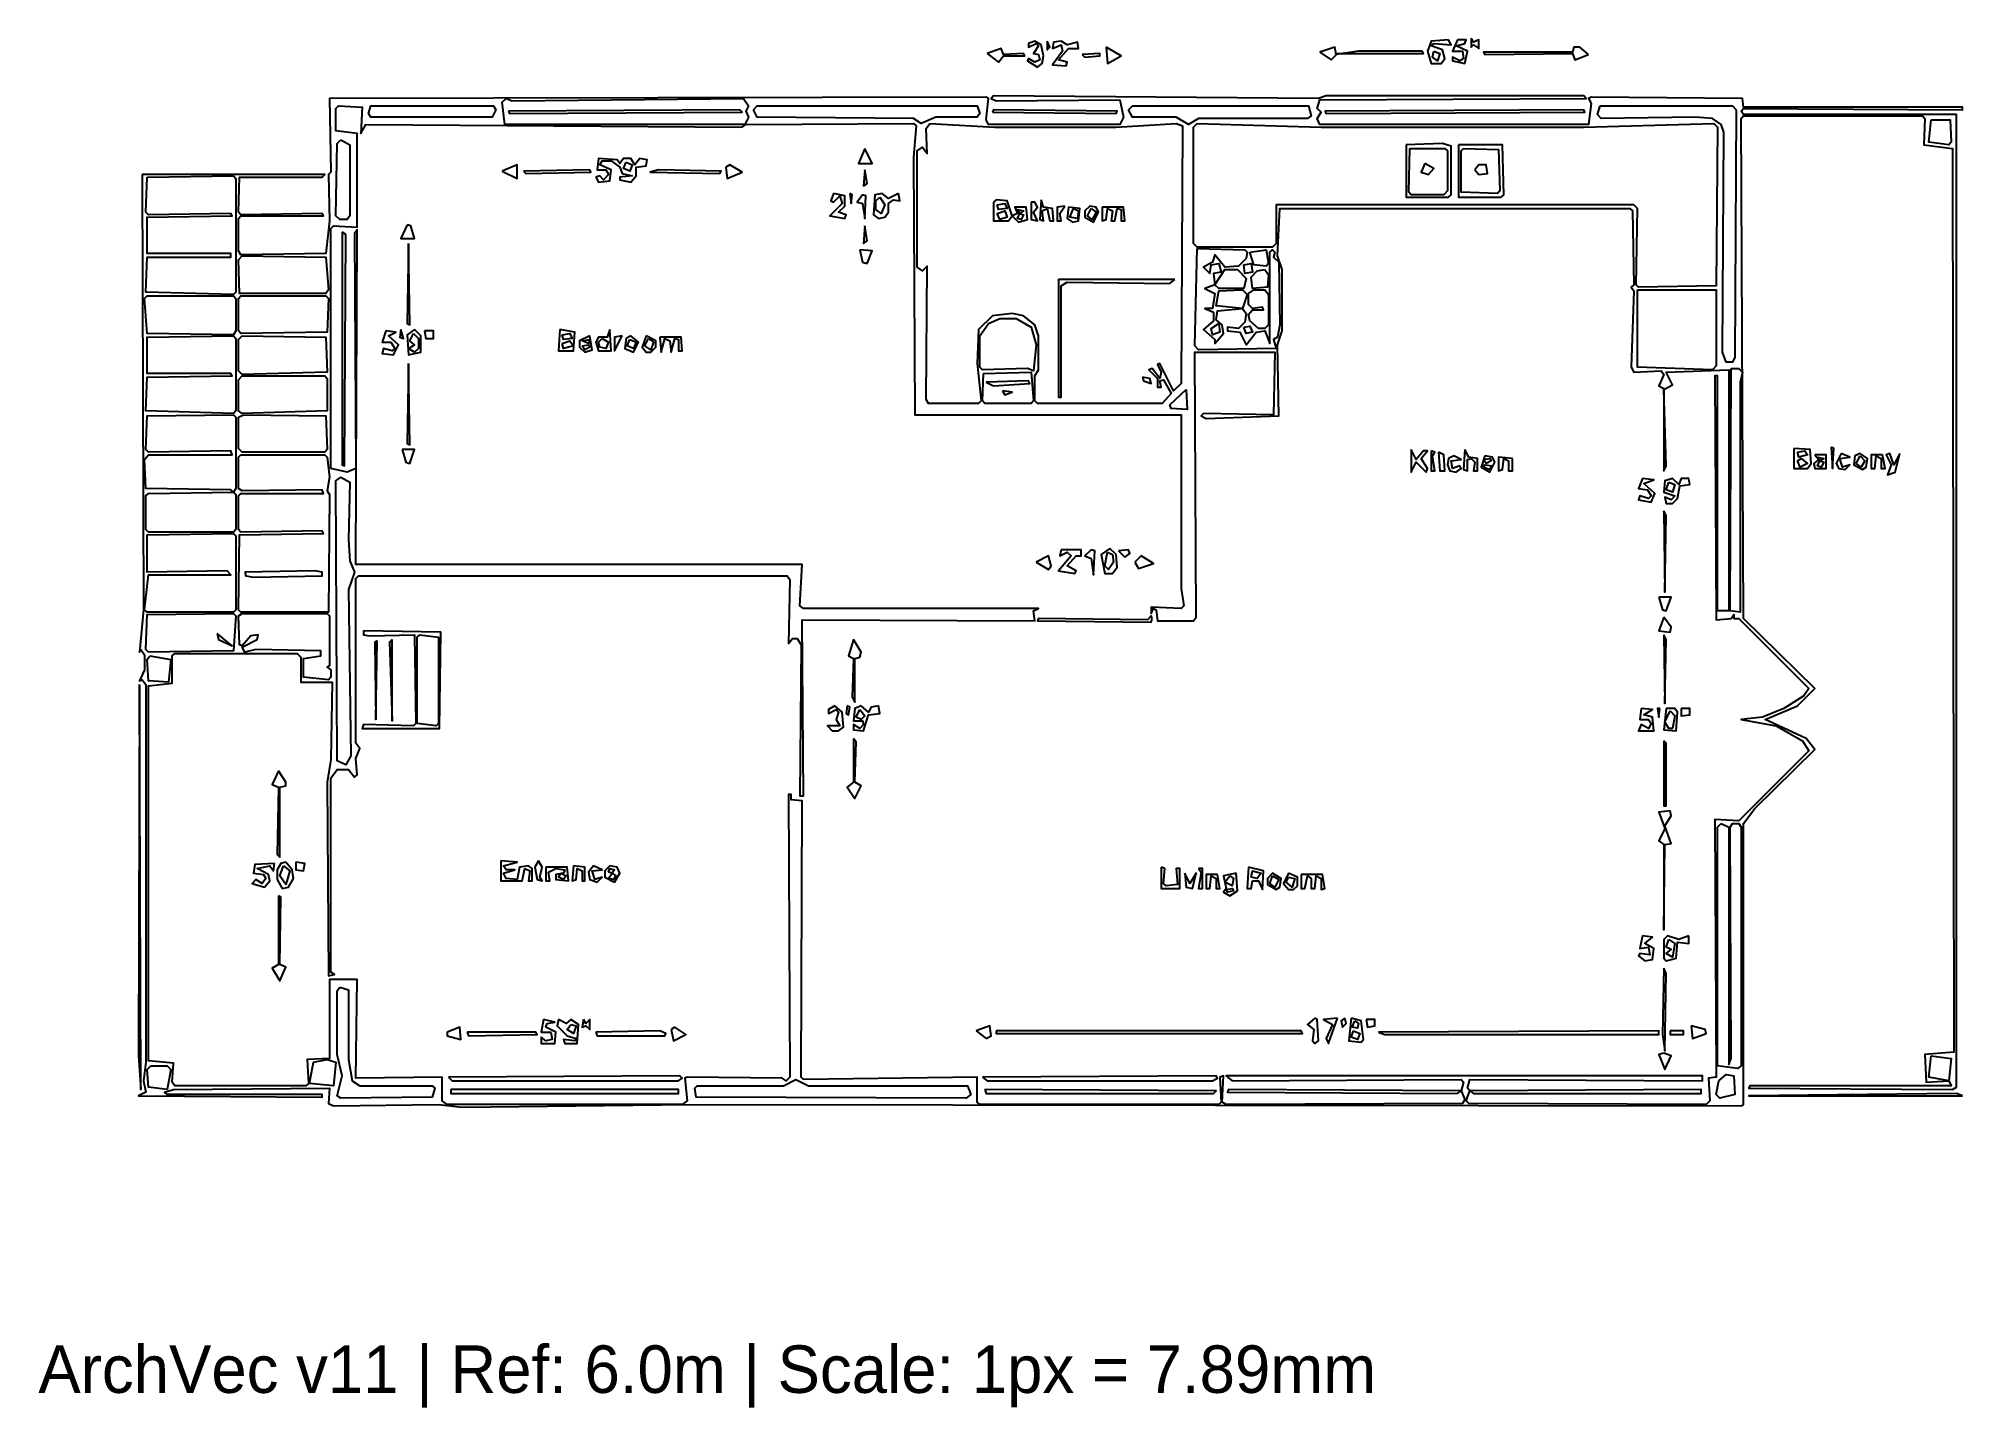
# Model space of a CAD drawing. Header units: metres. Extents: x 0 to 12.2, y -1.1 to 7.6.
import ezdxf

# ---------------------------------------------------------------- set-up
doc = ezdxf.new("R2010")
doc.units = ezdxf.units.M
doc.layers.add('A-ANNO', color=6, linetype='Continuous')
doc.layers.add('A-WALL', color=7, linetype='Continuous')

msp = doc.modelspace()

# ---------------------------------------------------------------- linework, layer by layer
at = {"layer": 'A-WALL'}
for points in [[(6.292, 7.539), (6.253, 7.524), (6.253, 7.5), (6.3, 7.524), (6.316, 7.508), (6.284, 7.461), (6.316, 7.453), (6.324, 7.421), (6.292, 7.405), (6.253, 7.429), (6.245, 7.413), (6.308, 7.374), (6.339, 7.397), (6.347, 7.445), (6.332, 7.516)], [(6.371, 7.539), (6.371, 7.484), (6.387, 7.5)], [(6.411, 7.532), (6.403, 7.492), (6.458, 7.516), (6.466, 7.476), (6.403, 7.389), (6.489, 7.382), (6.497, 7.405), (6.442, 7.421), (6.505, 7.492), (6.568, 7.492), (6.561, 7.532), (6.497, 7.516), (6.458, 7.539)], [(8.905, 7.547), (8.795, 7.539), (8.771, 7.476), (8.795, 7.397), (8.858, 7.397), (8.882, 7.429), (8.866, 7.484), (8.795, 7.508), (8.811, 7.524), (8.921, 7.516)], [(8.961, 7.547), (8.929, 7.476), (8.992, 7.476), (9, 7.429), (8.976, 7.413), (8.929, 7.437), (8.929, 7.413), (9.008, 7.397), (9.024, 7.476), (8.953, 7.508), (9.008, 7.524), (9.016, 7.547)], [(9.047, 7.555), (9.047, 7.5), (9.063, 7.516), (9.095, 7.492), (9.095, 7.547), (9.063, 7.532)], [(5.992, 7.461), (6.063, 7.405), (6.095, 7.445), (6.229, 7.445), (6.221, 7.461), (6.095, 7.453), (6.079, 7.492)], [(6.592, 7.453), (6.608, 7.437), (6.703, 7.445), (6.703, 7.461)], [(6.742, 7.5), (6.75, 7.397), (6.837, 7.445)], [(8.092, 7.468), (8.163, 7.421), (8.203, 7.461), (8.747, 7.461), (8.739, 7.476), (8.337, 7.476), (8.195, 7.453), (8.187, 7.5)], [(8.811, 7.476), (8.85, 7.461), (8.834, 7.413), (8.803, 7.437)], [(9.789, 7.453), (9.734, 7.5), (9.695, 7.5), (9.687, 7.468), (9.126, 7.468), (9.134, 7.453), (9.687, 7.461), (9.703, 7.421)], [(0.655, 6.695), (0.663, 3.947), (0.639, 3.679), (0.647, 3.695), (0.671, 3.663), (0.671, 3.568), (0.639, 3.497), (0.655, 3.505), (0.679, 3.474), (0.679, 1.089), (0.663, 0.971), (0.679, 0.9), (0.632, 0.876), (1.792, 0.868), (1.792, 0.884), (0.813, 0.884), (0.797, 0.9), (0.853, 0.916), (1.839, 0.924), (1.832, 0.829), (1.863, 0.813), (2.526, 0.821), (2.676, 0.805), (4.113, 0.821), (10.753, 0.813), (10.768, 0.821), (10.768, 2.597), (10.839, 2.692), (11.218, 3.063), (11.163, 3.134), (10.903, 3.253), (11.108, 3.339), (11.218, 3.45), (10.768, 3.892), (10.753, 7.05), (10.768, 7.066), (11.897, 7.066), (11.913, 7.05), (11.905, 6.884), (12.087, 6.861), (12.095, 1.153), (11.913, 1.137), (11.921, 0.963), (12.063, 0.971), (12.079, 0.939), (10.808, 0.939), (10.8, 0.924), (12.087, 0.916), (12.111, 0.932), (12.111, 7.074), (10.768, 7.074), (10.753, 7.097), (10.768, 7.113), (12.15, 7.105), (12.15, 7.121), (10.768, 7.121), (10.761, 7.176), (9.805, 7.184), (9.789, 7.176), (9.805, 7.145), (9.789, 7.011), (8.092, 7.011), (8.076, 7.05), (8.1, 7.089), (8.076, 7.113), (8.092, 7.168), (9.774, 7.176), (9.758, 7.192), (8.132, 7.192), (8.084, 7.176), (6.032, 7.192), (6.016, 7.176), (6.047, 7.161), (6.829, 7.168), (6.853, 7.058), (6.829, 7.011), (6, 7.011), (5.984, 7.042), (6, 7.176), (5.984, 7.184), (1.839, 7.176), (1.847, 6.711), (1.832, 6.695), (1.839, 6.403), (1.816, 6.197), (1.279, 6.189), (1.263, 6.213), (1.263, 6.418), (1.279, 6.434), (1.8, 6.434), (1.792, 6.45), (1.279, 6.442), (1.263, 6.458), (1.271, 6.679), (1.792, 6.679), (1.808, 6.695)], [(2.929, 7.153), (2.953, 7.176), (2.992, 7.161), (4.453, 7.176), (4.484, 7.129), (4.468, 7.097), (4.484, 7.058), (4.461, 7.011), (2.945, 7.011)], [(1.879, 7.113), (1.895, 7.129), (2.045, 7.121), (2.037, 6.955), (2.068, 7.011), (4.445, 6.995), (4.468, 7.011), (5.526, 7.018), (5.542, 7.003), (5.526, 6.805), (5.534, 5.179), (7.216, 5.179), (7.216, 4.082), (7.232, 3.971), (7.216, 3.955), (7.026, 3.963), (7.026, 3.924), (7.042, 3.955), (7.058, 3.947), (7.066, 3.876), (7.295, 3.876), (7.311, 3.9), (7.303, 5.574), (7.808, 5.574), (7.8, 5.179), (7.358, 5.187), (7.342, 5.171), (7.374, 5.155), (7.832, 5.171), (7.824, 5.621), (7.855, 5.708), (7.855, 6.095), (7.824, 6.182), (7.839, 6.482), (10.05, 6.482), (10.066, 6.466), (10.074, 6), (10.058, 5.984), (10.074, 5.961), (10.058, 5.479), (10.074, 5.447), (10.247, 5.455), (10.263, 5.432), (10.232, 5.361), (10.263, 5.345), (10.263, 4.824), (10.279, 4.855), (10.263, 5.337), (10.318, 5.368), (10.279, 5.447), (10.674, 5.463), (10.674, 3.939), (10.603, 3.939), (10.603, 5.424), (10.587, 5.424), (10.595, 3.884), (10.689, 3.892), (10.705, 3.916), (10.705, 3.892), (10.737, 3.892), (11.179, 3.45), (11.147, 3.403), (11.021, 3.324), (10.887, 3.268), (10.753, 3.253), (10.974, 3.213), (11.139, 3.118), (11.179, 3.055), (10.737, 2.613), (10.587, 2.621), (10.595, 0.995), (10.547, 0.987), (10.555, 0.845), (10.532, 0.821), (9.032, 0.829), (9.016, 0.845), (9.039, 0.908), (9.063, 0.892), (10.5, 0.892), (10.5, 0.916), (9.039, 0.908), (9.024, 0.924), (9.039, 0.979), (10.508, 0.971), (10.508, 1.003), (7.5, 1.003), (7.539, 0.971), (8.984, 0.979), (9, 0.963), (8.984, 0.908), (7.516, 0.916), (7.508, 0.9), (8.961, 0.892), (8.984, 0.908), (9.008, 0.853), (8.992, 0.829), (7.5, 0.821), (7.476, 0.837), (7.484, 1.003), (7.461, 0.995), (7.468, 0.837), (7.453, 0.821), (5.945, 0.821), (5.929, 0.837), (5.929, 0.995), (4.832, 0.979), (4.816, 0.995), (4.824, 2.739), (4.753, 2.747), (4.753, 2.779), (4.737, 2.779), (4.745, 0.995), (4.721, 0.971), (4.697, 0.987), (4.097, 0.995), (4.082, 0.987), (4.097, 0.845), (4.066, 0.821), (2.582, 0.821), (2.55, 0.845), (2.55, 0.995), (2.005, 0.987), (2.013, 1.611), (1.839, 1.611), (1.839, 1.113), (1.697, 1.105), (1.705, 0.955), (1.689, 0.939), (0.861, 0.939), (0.845, 0.963), (0.853, 1.082), (0.695, 1.097), (0.695, 3.466), (0.845, 3.482), (0.845, 3.655), (0.861, 3.671), (1.634, 3.671), (1.658, 3.647), (1.658, 3.489), (1.855, 3.489), (1.847, 3), (1.824, 2.858), (1.832, 1.634), (1.871, 1.642), (1.847, 1.658), (1.847, 2.882), (1.887, 2.937), (1.958, 2.937), (1.997, 2.889), (2.013, 2.905), (2.005, 3.008), (2.029, 3.071), (2.005, 3.103), (2.005, 4.145), (2.021, 4.161), (4.729, 4.161), (4.745, 4.137), (4.737, 3.734), (4.761, 3.766), (4.792, 3.766), (4.816, 3.726), (4.808, 2.771), (4.832, 2.771), (4.824, 3.884), (6.292, 3.876), (6.284, 3.939), (6.316, 3.955), (4.832, 3.955), (4.808, 3.971), (4.824, 4.232), (2.005, 4.232), (2.013, 6.347), (1.997, 6.324), (2.005, 4.839), (1.95, 4.816), (1.847, 4.839), (1.847, 6.355), (1.863, 6.371), (2.013, 6.363), (2.013, 6.955), (1.879, 6.971)], [(2.084, 7.082), (2.1, 7.129), (2.874, 7.129), (2.889, 7.105), (2.866, 7.058), (2.1, 7.058)], [(2.968, 7.097), (2.976, 7.082), (4.445, 7.089), (4.429, 7.105)], [(4.516, 7.105), (4.539, 7.129), (5.929, 7.129), (5.945, 7.082), (5.929, 7.058), (5.668, 7.058), (5.574, 7.018), (5.526, 7.05), (4.539, 7.058)], [(6.024, 7.089), (6.805, 7.082), (6.813, 7.097), (6.032, 7.105)], [(6.884, 7.105), (6.908, 7.129), (8.021, 7.129), (8.037, 7.066), (8.013, 7.05), (7.326, 7.05), (7.263, 7.011), (7.184, 7.058), (6.908, 7.058)], [(8.124, 7.097), (8.132, 7.082), (9.766, 7.089), (9.758, 7.105)], [(9.861, 7.129), (10.697, 7.129), (10.721, 7.105), (10.713, 5.542), (10.697, 5.511), (10.658, 5.511), (10.634, 5.574), (10.642, 6.963), (10.626, 7.011), (10.571, 7.05), (10.461, 7.058), (9.868, 7.05), (9.845, 7.074)], [(5.629, 7.018), (6.039, 6.995), (6.805, 6.995), (7.184, 7.018), (7.224, 7.003), (7.216, 5.376), (7.168, 5.329), (7.082, 5.503), (7.066, 5.495), (7.089, 5.447), (7.082, 5.408), (7.034, 5.471), (7.011, 5.463), (7.066, 5.408), (7.066, 5.353), (7.089, 5.353), (7.082, 5.392), (7.105, 5.4), (7.153, 5.313), (7.097, 5.25), (6.308, 5.25), (6.292, 5.266), (6.292, 5.424), (6.316, 5.463), (6.316, 5.676), (6.292, 5.747), (6.221, 5.803), (6.15, 5.818), (6.024, 5.803), (5.937, 5.716), (5.929, 5.503), (5.953, 5.266), (5.937, 5.25), (5.621, 5.25), (5.605, 5.274), (5.613, 6.118), (5.582, 6.087), (5.55, 6.111), (5.55, 6.845), (5.582, 6.868), (5.613, 6.829), (5.605, 6.987)], [(7.295, 6.995), (7.318, 7.018), (8.1, 6.995), (9.758, 6.995), (10.579, 7.018), (10.603, 6.995), (10.595, 5.992), (10.105, 5.984), (10.089, 6), (10.097, 6.482), (10.074, 6.505), (7.816, 6.505), (7.816, 6.261), (7.792, 6.237), (7.318, 6.237), (7.295, 6.261)], [(11.953, 7.042), (12.071, 7.042), (12.079, 6.9), (12.063, 6.884), (11.937, 6.9)], [(1.911, 6.916), (1.966, 6.884), (1.966, 6.434), (1.95, 6.411), (1.903, 6.411), (1.879, 6.434), (1.887, 6.892)], [(5.218, 6.861), (5.179, 6.766), (5.266, 6.766)], [(8.637, 6.884), (8.637, 6.553), (8.905, 6.553), (8.921, 6.568), (8.921, 6.876), (8.866, 6.892)], [(8.661, 6.861), (8.882, 6.861), (8.897, 6.845), (8.897, 6.592), (8.874, 6.568), (8.668, 6.568), (8.653, 6.584)], [(8.968, 6.884), (8.968, 6.553), (9.237, 6.553), (9.253, 6.568), (9.245, 6.884)], [(9, 6.861), (9.221, 6.853), (9.229, 6.592), (9.213, 6.576), (8.984, 6.584), (8.984, 6.845)], [(0.687, 6.679), (1.232, 6.687), (1.247, 6.671), (1.247, 5.953), (1.232, 5.937), (0.679, 5.953), (0.687, 6.174), (1.216, 6.174), (1.216, 6.197), (0.687, 6.197), (0.687, 6.426), (1.224, 6.434), (1.216, 6.45), (0.695, 6.442), (0.679, 6.458)], [(2.929, 6.718), (3.024, 6.671), (3.024, 6.758)], [(3.063, 6.718), (3.079, 6.703), (3.489, 6.711), (3.482, 6.726)], [(3.521, 6.679), (3.537, 6.647), (3.608, 6.655), (3.616, 6.726), (3.545, 6.758), (3.561, 6.782), (3.616, 6.782), (3.671, 6.742), (3.687, 6.703), (3.75, 6.687), (3.671, 6.679), (3.671, 6.663), (3.742, 6.647), (3.774, 6.687), (3.774, 6.742), (3.837, 6.75), (3.845, 6.789), (3.797, 6.797), (3.766, 6.758), (3.742, 6.797), (3.695, 6.797), (3.671, 6.766), (3.655, 6.789), (3.537, 6.797), (3.529, 6.726), (3.584, 6.726), (3.6, 6.695), (3.568, 6.663), (3.545, 6.687)], [(3.711, 6.774), (3.75, 6.758), (3.734, 6.718), (3.695, 6.734)], [(3.861, 6.711), (4.303, 6.703), (4.311, 6.718), (3.916, 6.726)], [(4.342, 6.742), (4.35, 6.671), (4.445, 6.711), (4.366, 6.758)], [(5.218, 6.726), (5.211, 6.624), (5.234, 6.639)], [(8.755, 6.766), (8.732, 6.711), (8.779, 6.695), (8.811, 6.734)], [(9.071, 6.726), (9.095, 6.695), (9.15, 6.703), (9.142, 6.758), (9.095, 6.758)], [(5.021, 6.576), (5.005, 6.529), (5.021, 6.521), (5.061, 6.561), (5.076, 6.513), (4.997, 6.434), (5.092, 6.418), (5.1, 6.442), (5.053, 6.458), (5.092, 6.497), (5.092, 6.561)], [(5.124, 6.576), (5.132, 6.513), (5.139, 6.568)], [(5.203, 6.568), (5.171, 6.521), (5.203, 6.513), (5.218, 6.418), (5.226, 6.561)], [(5.432, 6.576), (5.368, 6.545), (5.329, 6.576), (5.282, 6.568), (5.274, 6.442), (5.305, 6.418), (5.345, 6.426), (5.368, 6.458), (5.368, 6.513), (5.4, 6.537), (5.439, 6.529)], [(5.313, 6.553), (5.345, 6.505), (5.321, 6.45), (5.289, 6.474), (5.289, 6.529)], [(6.032, 6.521), (6.032, 6.403), (6.126, 6.403), (6.15, 6.434), (6.189, 6.395), (6.245, 6.411), (6.237, 6.489), (6.166, 6.489), (6.182, 6.45), (6.15, 6.434), (6.118, 6.529), (6.047, 6.537)], [(6.055, 6.505), (6.103, 6.513), (6.118, 6.482), (6.063, 6.474)], [(6.055, 6.45), (6.103, 6.466), (6.118, 6.426), (6.071, 6.411)], [(6.182, 6.474), (6.221, 6.466), (6.197, 6.45)], [(6.197, 6.45), (6.221, 6.442), (6.205, 6.411), (6.182, 6.418)], [(6.268, 6.521), (6.268, 6.411), (6.308, 6.403), (6.284, 6.458), (6.308, 6.489), (6.292, 6.521)], [(6.332, 6.537), (6.324, 6.411), (6.347, 6.403), (6.339, 6.466), (6.371, 6.482), (6.387, 6.403), (6.411, 6.403), (6.403, 6.482), (6.347, 6.489)], [(6.482, 6.497), (6.434, 6.489), (6.434, 6.403), (6.458, 6.403), (6.45, 6.45)], [(6.505, 6.489), (6.497, 6.418), (6.529, 6.395), (6.568, 6.403), (6.576, 6.482)], [(6.537, 6.482), (6.568, 6.466), (6.561, 6.418), (6.513, 6.426)], [(6.639, 6.497), (6.608, 6.466), (6.608, 6.426), (6.663, 6.395), (6.695, 6.458), (6.679, 6.489)], [(6.647, 6.482), (6.679, 6.458), (6.655, 6.411), (6.624, 6.434)], [(6.718, 6.489), (6.718, 6.403), (6.742, 6.411), (6.75, 6.482), (6.782, 6.466), (6.774, 6.403), (6.797, 6.403), (6.813, 6.482), (6.837, 6.474), (6.837, 6.403), (6.861, 6.403), (6.853, 6.489)], [(1.918, 6.332), (1.918, 4.863), (1.934, 4.855), (1.942, 6.316)], [(2.329, 6.379), (2.289, 6.292), (2.376, 6.292), (2.353, 6.371)], [(5.218, 6.371), (5.211, 6.261), (5.234, 6.276)], [(2.337, 6.261), (2.329, 5.755), (2.345, 5.747)], [(5.187, 6.221), (5.203, 6.142), (5.234, 6.134), (5.266, 6.213)], [(7.318, 6.229), (7.618, 6.221), (7.634, 6.205), (7.626, 6.166), (7.579, 6.118), (7.492, 6.111), (7.429, 6.189), (7.413, 6.142), (7.358, 6.111), (7.397, 6.071), (7.405, 6.126), (7.453, 6.134), (7.468, 6.079), (7.421, 6.071), (7.429, 6), (7.366, 5.976), (7.429, 5.945), (7.413, 5.85), (7.366, 5.85), (7.421, 5.826), (7.421, 5.771), (7.358, 5.716), (7.429, 5.653), (7.429, 5.629), (7.484, 5.692), (7.476, 5.747), (7.437, 5.779), (7.445, 5.834), (7.603, 5.85), (7.626, 5.818), (7.618, 5.763), (7.579, 5.724), (7.508, 5.732), (7.508, 5.708), (7.587, 5.7), (7.626, 5.621), (7.689, 5.7), (7.745, 5.708), (7.776, 5.629), (7.776, 6.205), (7.792, 6.221), (7.808, 6.205), (7.8, 6.174), (7.832, 6.142), (7.839, 5.747), (7.824, 5.668), (7.8, 5.653), (7.816, 5.597), (7.326, 5.589), (7.303, 5.613)], [(7.65, 6.205), (7.753, 6.221), (7.768, 6.134), (7.753, 6.118), (7.674, 6.126)], [(1.263, 6.158), (1.287, 6.182), (1.816, 6.174), (1.832, 5.968), (1.816, 5.945), (1.271, 5.945)], [(7.429, 6), (7.492, 6.095), (7.571, 6.095), (7.626, 6.039), (7.611, 5.976), (7.453, 5.976)], [(7.611, 6.126), (7.658, 6.134), (7.666, 6.079), (7.618, 6.071)], [(7.745, 6.095), (7.768, 6.063), (7.761, 5.984), (7.666, 5.976), (7.658, 6.047), (7.697, 6.087)], [(7.176, 6.032), (6.442, 6.032), (6.442, 5.289), (6.458, 5.289), (6.458, 5.992), (6.497, 6.016), (7.145, 6.008)], [(7.634, 5.937), (7.603, 5.85), (7.437, 5.866), (7.453, 5.961), (7.603, 5.968)], [(7.674, 5.968), (7.745, 5.968), (7.768, 5.937), (7.768, 5.747), (7.745, 5.724), (7.705, 5.724), (7.65, 5.771), (7.642, 5.811), (7.666, 5.842), (7.737, 5.842), (7.729, 5.858), (7.666, 5.85), (7.642, 5.874), (7.642, 5.945)], [(10.097, 5.968), (10.595, 5.968), (10.595, 5.487), (10.571, 5.463), (10.097, 5.479)], [(0.671, 5.913), (0.687, 5.929), (1.232, 5.929), (1.247, 5.913), (1.247, 5.708), (1.232, 5.684), (0.687, 5.692)], [(1.263, 5.913), (1.279, 5.929), (1.816, 5.929), (1.832, 5.913), (1.824, 5.7), (1.279, 5.692), (1.263, 5.708)], [(2.289, 5.716), (2.282, 5.668), (2.305, 5.661)], [(2.376, 5.716), (2.329, 5.684), (2.337, 5.558), (2.416, 5.574), (2.416, 5.676)], [(3.292, 5.716), (3.284, 5.582), (3.379, 5.582), (3.387, 5.7)], [(3.608, 5.716), (3.592, 5.668), (3.537, 5.668), (3.521, 5.637), (3.537, 5.582), (3.616, 5.582)], [(6, 5.755), (6.071, 5.787), (6.174, 5.787), (6.268, 5.732), (6.3, 5.621), (6.284, 5.455), (6.245, 5.471), (5.961, 5.463), (5.945, 5.479), (5.945, 5.676)], [(7.453, 5.755), (7.461, 5.7), (7.413, 5.684), (7.405, 5.724)], [(7.611, 5.732), (7.65, 5.739), (7.666, 5.7), (7.626, 5.692)], [(1.247, 5.661), (1.247, 5.203), (1.232, 5.187), (0.679, 5.203), (0.687, 5.416), (1.224, 5.424), (1.216, 5.439), (0.687, 5.439), (0.687, 5.668), (1.232, 5.676)], [(1.263, 5.653), (1.287, 5.676), (1.816, 5.668), (1.824, 5.447), (1.287, 5.432), (1.263, 5.455)], [(2.195, 5.708), (2.171, 5.637), (2.226, 5.637), (2.25, 5.597), (2.234, 5.582), (2.179, 5.597), (2.171, 5.566), (2.242, 5.558), (2.274, 5.621), (2.211, 5.676), (2.258, 5.7)], [(2.368, 5.692), (2.4, 5.661), (2.4, 5.597), (2.376, 5.574), (2.337, 5.597), (2.376, 5.621), (2.345, 5.645)], [(2.439, 5.708), (2.447, 5.661), (2.495, 5.661), (2.495, 5.708)], [(3.308, 5.684), (3.355, 5.692), (3.371, 5.661), (3.316, 5.653)], [(3.308, 5.629), (3.355, 5.645), (3.379, 5.613), (3.316, 5.597)], [(3.482, 5.676), (3.418, 5.645), (3.418, 5.605), (3.45, 5.574), (3.497, 5.589)], [(3.434, 5.645), (3.482, 5.653), (3.474, 5.629)], [(3.434, 5.613), (3.474, 5.621), (3.482, 5.605), (3.45, 5.589)], [(3.561, 5.661), (3.6, 5.637), (3.584, 5.597), (3.545, 5.605), (3.537, 5.637)], [(3.687, 5.676), (3.639, 5.668), (3.639, 5.582)], [(3.742, 5.676), (3.711, 5.661), (3.703, 5.597), (3.758, 5.574), (3.789, 5.637)], [(3.734, 5.653), (3.774, 5.637), (3.758, 5.597), (3.718, 5.613)], [(3.837, 5.676), (3.813, 5.605), (3.837, 5.574), (3.868, 5.574), (3.9, 5.605), (3.9, 5.645)], [(3.853, 5.661), (3.884, 5.637), (3.868, 5.589), (3.829, 5.613)], [(3.924, 5.668), (3.932, 5.574), (3.955, 5.661), (3.987, 5.645), (3.995, 5.574), (4.018, 5.661), (4.042, 5.653), (4.042, 5.582), (4.066, 5.582), (4.058, 5.668)], [(2.337, 5.503), (2.329, 4.997), (2.345, 4.989)], [(10.689, 5.471), (10.737, 5.471), (10.761, 5.447), (10.745, 5.384), (10.745, 3.932), (10.682, 3.939)], [(1.263, 5.4), (1.287, 5.424), (1.808, 5.424), (1.824, 5.408), (1.824, 5.203), (1.287, 5.187), (1.263, 5.203)], [(5.968, 5.439), (6.268, 5.447), (6.284, 5.266), (6.268, 5.25), (5.976, 5.25), (5.961, 5.266)], [(5.984, 5.384), (6.032, 5.361), (6.261, 5.376), (6.253, 5.392)], [(6.971, 5.416), (6.979, 5.392), (7.026, 5.376), (7.018, 5.408)], [(6.087, 5.329), (6.103, 5.305), (6.15, 5.321)], [(7.247, 5.337), (7.255, 5.211), (7.153, 5.218), (7.145, 5.242)], [(1.247, 5.163), (1.247, 4.713), (1.232, 4.689), (1.216, 4.705), (0.679, 4.713), (0.671, 4.895), (0.695, 4.926), (1.224, 4.926), (1.216, 4.95), (0.695, 4.942), (0.679, 4.958), (0.687, 5.171), (1.232, 5.179)], [(1.263, 5.163), (1.295, 5.179), (1.816, 5.171), (1.824, 4.958), (1.808, 4.942), (1.287, 4.942), (1.263, 4.966)], [(1.279, 4.926), (1.808, 4.926), (1.824, 4.911), (1.839, 4.784), (1.824, 4.697), (1.839, 4.674), (1.832, 3.932), (1.279, 3.932), (1.263, 3.947), (1.271, 4.421), (1.8, 4.429), (1.792, 4.445), (1.279, 4.437), (1.263, 4.453), (1.263, 4.666), (1.279, 4.682), (1.8, 4.682), (1.792, 4.705), (1.287, 4.697), (1.263, 4.713), (1.263, 4.911)], [(2.297, 4.958), (2.321, 4.879), (2.345, 4.871), (2.376, 4.958)], [(8.668, 4.958), (8.668, 4.816), (8.7, 4.879), (8.763, 4.816), (8.771, 4.839), (8.732, 4.903), (8.771, 4.95), (8.747, 4.95), (8.7, 4.895)], [(8.795, 4.95), (8.795, 4.824), (8.818, 4.824), (8.803, 4.918), (8.818, 4.942)], [(8.842, 4.942), (8.85, 4.824), (8.882, 4.824), (8.874, 4.926)], [(8.937, 4.918), (8.905, 4.903), (8.897, 4.863), (8.913, 4.824), (8.953, 4.816), (8.984, 4.839), (8.976, 4.855), (8.929, 4.839), (8.921, 4.887), (8.984, 4.895)], [(9.008, 4.958), (9, 4.832), (9.024, 4.824), (9.024, 4.895), (9.047, 4.903), (9.071, 4.879), (9.063, 4.824), (9.087, 4.824), (9.087, 4.903), (9.032, 4.911)], [(9.134, 4.918), (9.111, 4.847), (9.166, 4.816), (9.197, 4.879), (9.182, 4.911)], [(9.126, 4.895), (9.166, 4.903), (9.174, 4.887), (9.142, 4.871)], [(9.126, 4.847), (9.134, 4.863), (9.182, 4.855), (9.158, 4.832)], [(9.308, 4.903), (9.221, 4.911), (9.221, 4.824), (9.245, 4.832), (9.253, 4.903), (9.284, 4.887), (9.284, 4.824), (9.308, 4.824)], [(11.084, 4.966), (11.084, 4.839), (11.171, 4.839), (11.195, 4.871), (11.187, 4.958)], [(11.108, 4.942), (11.155, 4.95), (11.171, 4.926), (11.116, 4.911)], [(11.108, 4.887), (11.132, 4.903), (11.171, 4.871), (11.124, 4.847)], [(11.218, 4.926), (11.242, 4.895), (11.211, 4.871), (11.218, 4.839), (11.289, 4.839), (11.289, 4.926)], [(11.234, 4.911), (11.274, 4.903), (11.25, 4.887)], [(11.25, 4.887), (11.274, 4.879), (11.258, 4.847), (11.234, 4.855)], [(11.321, 4.974), (11.329, 4.839), (11.337, 4.966)], [(11.384, 4.934), (11.353, 4.871), (11.368, 4.839), (11.408, 4.832), (11.439, 4.863), (11.392, 4.847), (11.376, 4.903), (11.439, 4.911)], [(11.503, 4.934), (11.471, 4.918), (11.463, 4.863), (11.518, 4.832), (11.542, 4.847), (11.55, 4.903)], [(11.503, 4.918), (11.534, 4.887), (11.511, 4.847), (11.479, 4.871)], [(11.645, 4.926), (11.574, 4.926), (11.574, 4.839), (11.597, 4.839), (11.605, 4.918), (11.637, 4.903), (11.637, 4.839), (11.661, 4.839)], [(11.755, 4.934), (11.716, 4.863), (11.692, 4.934), (11.668, 4.926), (11.7, 4.863), (11.676, 4.8), (11.724, 4.816)], [(1.911, 4.784), (1.966, 4.753), (1.958, 4.389), (1.966, 4.255), (1.997, 4.184), (1.958, 4.074), (1.974, 3.024), (1.942, 2.968), (1.887, 2.992), (1.879, 4.761)], [(10.129, 4.776), (10.105, 4.713), (10.161, 4.705), (10.184, 4.666), (10.168, 4.65), (10.113, 4.666), (10.105, 4.642), (10.184, 4.626), (10.208, 4.682), (10.137, 4.745), (10.2, 4.768)], [(10.421, 4.776), (10.374, 4.776), (10.358, 4.737), (10.318, 4.776), (10.271, 4.761), (10.263, 4.689), (10.334, 4.666), (10.311, 4.642), (10.271, 4.658), (10.279, 4.618), (10.318, 4.618), (10.35, 4.65), (10.366, 4.729), (10.429, 4.737)], [(10.295, 4.753), (10.334, 4.737), (10.318, 4.689), (10.279, 4.705)], [(1.247, 4.674), (1.247, 4.453), (1.232, 4.437), (0.695, 4.437), (0.679, 4.453), (0.679, 4.666), (0.695, 4.682), (1.232, 4.689)], [(10.263, 4.571), (10.271, 4.058), (10.279, 4.539)], [(1.247, 4.413), (1.247, 3.947), (1.232, 3.932), (0.687, 3.932), (0.671, 3.947), (0.695, 4.168), (1.216, 4.168), (1.192, 4.192), (0.687, 4.184), (0.687, 4.421), (1.232, 4.429)], [(6.3, 4.247), (6.379, 4.2), (6.395, 4.224), (6.379, 4.287)], [(6.458, 4.326), (6.45, 4.287), (6.497, 4.311), (6.521, 4.287), (6.442, 4.192), (6.545, 4.176), (6.553, 4.192), (6.497, 4.224), (6.553, 4.287), (6.584, 4.287), (6.584, 4.326)], [(6.647, 4.326), (6.608, 4.287), (6.647, 4.271), (6.663, 4.168), (6.671, 4.318)], [(6.766, 4.334), (6.711, 4.295), (6.734, 4.176), (6.782, 4.176), (6.813, 4.216), (6.805, 4.295)], [(6.75, 4.311), (6.782, 4.295), (6.789, 4.247), (6.758, 4.2), (6.734, 4.224)], [(6.821, 4.318), (6.861, 4.279), (6.892, 4.303), (6.884, 4.326)], [(6.924, 4.247), (6.947, 4.208), (7.042, 4.239), (6.963, 4.287)], [(1.303, 4.184), (1.311, 4.161), (1.358, 4.153), (1.792, 4.161), (1.792, 4.184), (1.745, 4.192)], [(10.232, 4.026), (10.255, 3.947), (10.279, 3.939), (10.311, 4.026)], [(1.247, 3.908), (1.232, 3.687), (0.695, 3.679), (0.679, 3.695), (0.687, 3.916), (1.232, 3.924)], [(1.263, 3.908), (1.287, 3.924), (1.824, 3.924), (1.839, 3.908), (1.839, 3.592), (1.824, 3.584), (1.847, 3.568), (1.847, 3.521), (1.832, 3.505), (1.674, 3.521), (1.674, 3.639), (1.784, 3.655), (1.784, 3.687), (1.374, 3.695), (1.303, 3.679), (1.287, 3.711), (1.382, 3.758), (1.389, 3.789), (1.342, 3.782), (1.287, 3.718), (1.271, 3.726)], [(7.034, 3.892), (7.026, 3.908), (7.003, 3.884), (6.316, 3.892), (6.308, 3.876), (7.026, 3.868)], [(10.263, 3.9), (10.232, 3.813), (10.303, 3.805), (10.311, 3.837)], [(1.129, 3.797), (1.137, 3.758), (1.224, 3.718)], [(2.053, 3.813), (2.053, 3.789), (2.092, 3.782), (2.376, 3.789), (2.384, 3.229), (2.368, 3.213), (2.053, 3.221), (2.045, 3.197), (2.534, 3.197), (2.542, 3.805)], [(2.408, 3.789), (2.526, 3.774), (2.526, 3.229), (2.511, 3.213), (2.392, 3.229), (2.392, 3.774)], [(10.263, 3.789), (10.271, 3.355), (10.279, 3.758)], [(0.703, 3.655), (0.837, 3.632), (0.821, 3.489), (0.695, 3.497), (0.687, 3.632)], [(2.139, 3.75), (2.124, 3.742), (2.132, 3.253)], [(2.234, 3.758), (2.218, 3.742), (2.234, 3.245)], [(5.147, 3.758), (5.116, 3.655), (5.147, 3.639), (5.139, 3.395), (5.155, 3.363), (5.155, 3.639), (5.187, 3.647), (5.195, 3.679)], [(0.639, 3.474), (0.632, 1.129), (0.647, 0.916)], [(5.029, 3.339), (4.989, 3.316), (4.989, 3.292), (5.037, 3.316), (5.053, 3.3), (5.037, 3.253), (5.061, 3.213), (4.982, 3.213), (5.013, 3.182), (5.053, 3.182), (5.084, 3.205), (5.076, 3.3)], [(5.108, 3.339), (5.1, 3.292), (5.116, 3.284), (5.124, 3.332)], [(5.305, 3.339), (5.258, 3.332), (5.242, 3.3), (5.195, 3.339), (5.155, 3.324), (5.147, 3.245), (5.203, 3.245), (5.211, 3.221), (5.187, 3.197), (5.147, 3.221), (5.147, 3.189), (5.211, 3.182), (5.242, 3.284), (5.313, 3.292)], [(5.187, 3.316), (5.218, 3.276), (5.195, 3.253), (5.163, 3.268)], [(10.121, 3.324), (10.113, 3.253), (10.168, 3.253), (10.184, 3.229), (10.168, 3.197), (10.121, 3.221), (10.105, 3.182), (10.2, 3.182), (10.192, 3.268), (10.137, 3.284), (10.192, 3.316)], [(10.239, 3.324), (10.224, 3.324), (10.232, 3.268)], [(10.279, 3.324), (10.263, 3.189), (10.342, 3.182), (10.35, 3.3), (10.334, 3.324)], [(10.303, 3.308), (10.334, 3.276), (10.318, 3.197), (10.295, 3.197), (10.271, 3.237)], [(10.374, 3.324), (10.374, 3.276), (10.429, 3.284), (10.429, 3.324)], [(5.147, 3.134), (5.147, 2.858), (5.108, 2.826), (5.155, 2.755), (5.195, 2.834), (5.155, 2.858), (5.163, 3.111)], [(10.263, 3.118), (10.263, 2.708), (10.279, 2.708), (10.279, 3.103)], [(1.516, 2.929), (1.476, 2.842), (1.516, 2.826), (1.508, 2.4), (1.524, 2.384), (1.524, 2.826), (1.563, 2.834), (1.563, 2.858)], [(10.303, 2.676), (10.232, 2.668), (10.271, 2.566), (10.232, 2.487), (10.263, 2.463), (10.263, 1.926), (10.271, 2.463), (10.311, 2.471), (10.271, 2.582), (10.311, 2.645)], [(10.626, 2.597), (10.674, 2.574), (10.674, 1.074), (10.689, 1.113), (10.682, 2.574), (10.697, 2.597), (10.737, 2.597), (10.753, 2.574), (10.753, 1.066), (10.729, 1.05), (10.603, 1.066), (10.603, 2.574)], [(1.492, 2.345), (1.366, 2.337), (1.358, 2.282), (1.421, 2.274), (1.437, 2.25), (1.413, 2.218), (1.374, 2.242), (1.35, 2.218), (1.429, 2.195), (1.461, 2.234), (1.453, 2.274), (1.382, 2.313), (1.461, 2.329), (1.484, 2.297)], [(1.563, 2.353), (1.532, 2.345), (1.508, 2.305), (1.508, 2.242), (1.539, 2.187), (1.579, 2.195), (1.611, 2.25), (1.603, 2.305)], [(1.547, 2.329), (1.587, 2.297), (1.563, 2.211), (1.524, 2.266)], [(1.626, 2.353), (1.626, 2.305), (1.674, 2.297), (1.682, 2.345)], [(2.921, 2.361), (2.921, 2.234), (3.055, 2.234), (3.071, 2.313), (3.103, 2.297), (3.095, 2.234), (3.118, 2.234), (3.118, 2.313), (3.095, 2.329), (3.039, 2.321), (3.024, 2.242), (2.953, 2.25), (2.937, 2.282), (3.008, 2.305), (2.953, 2.305), (2.937, 2.329), (3.024, 2.353)], [(3.158, 2.361), (3.134, 2.321), (3.15, 2.242), (3.182, 2.234), (3.166, 2.258), (3.182, 2.321)], [(3.205, 2.321), (3.205, 2.234), (3.229, 2.234), (3.221, 2.289), (3.268, 2.313), (3.324, 2.305), (3.316, 2.282), (3.268, 2.274), (3.268, 2.242), (3.347, 2.234), (3.339, 2.321)], [(3.379, 2.329), (3.371, 2.234), (3.395, 2.242), (3.403, 2.313), (3.434, 2.297), (3.434, 2.234), (3.45, 2.234), (3.45, 2.321)], [(3.505, 2.329), (3.474, 2.289), (3.482, 2.242), (3.529, 2.226), (3.561, 2.258), (3.513, 2.242), (3.497, 2.297), (3.561, 2.305)], [(3.608, 2.329), (3.576, 2.297), (3.576, 2.258), (3.639, 2.226), (3.671, 2.282), (3.655, 2.321)], [(3.6, 2.289), (3.608, 2.313), (3.639, 2.305), (3.624, 2.282)], [(7.089, 2.321), (7.089, 2.187), (7.208, 2.187), (7.208, 2.313), (7.184, 2.313), (7.192, 2.211), (7.121, 2.203), (7.105, 2.218), (7.113, 2.313)], [(7.326, 2.313), (7.342, 2.289), (7.326, 2.187), (7.35, 2.187), (7.35, 2.313)], [(7.642, 2.321), (7.634, 2.187), (7.658, 2.187), (7.666, 2.234), (7.705, 2.234), (7.729, 2.179), (7.737, 2.297)], [(3.3, 2.282), (3.332, 2.266), (3.316, 2.242), (3.284, 2.258)], [(3.6, 2.25), (3.624, 2.282), (3.647, 2.266), (3.632, 2.242)], [(7.239, 2.282), (7.247, 2.195), (7.287, 2.187), (7.311, 2.282), (7.271, 2.218)], [(7.445, 2.274), (7.374, 2.274), (7.374, 2.187), (7.397, 2.187), (7.405, 2.266), (7.437, 2.25), (7.437, 2.187), (7.461, 2.187)], [(7.563, 2.282), (7.484, 2.266), (7.5, 2.187), (7.484, 2.163), (7.524, 2.139), (7.571, 2.171)], [(7.524, 2.266), (7.547, 2.25), (7.539, 2.203), (7.492, 2.226)], [(7.658, 2.258), (7.666, 2.297), (7.721, 2.282), (7.697, 2.25)], [(7.792, 2.282), (7.761, 2.25), (7.761, 2.211), (7.816, 2.179), (7.839, 2.195), (7.847, 2.25)], [(7.792, 2.266), (7.832, 2.242), (7.808, 2.195), (7.776, 2.218)], [(7.895, 2.282), (7.863, 2.218), (7.895, 2.179), (7.926, 2.179), (7.95, 2.203), (7.95, 2.258)], [(7.895, 2.258), (7.934, 2.25), (7.918, 2.195), (7.879, 2.226)], [(7.974, 2.274), (7.974, 2.187), (7.997, 2.187), (8.013, 2.266), (8.037, 2.25), (8.037, 2.187), (8.061, 2.187), (8.068, 2.266), (8.1, 2.25), (8.1, 2.179), (8.124, 2.187), (8.108, 2.274)], [(1.516, 2.139), (1.516, 1.705), (1.476, 1.682), (1.524, 1.603), (1.563, 1.689), (1.524, 1.705), (1.532, 2.132)], [(7.5, 2.179), (7.539, 2.187), (7.547, 2.171), (7.508, 2.163)], [(10.129, 1.887), (10.113, 1.808), (10.168, 1.816), (10.176, 1.768), (10.113, 1.776), (10.105, 1.761), (10.145, 1.729), (10.192, 1.737), (10.2, 1.808), (10.145, 1.839), (10.192, 1.879)], [(10.421, 1.887), (10.358, 1.863), (10.287, 1.887), (10.263, 1.863), (10.263, 1.745), (10.279, 1.729), (10.342, 1.745), (10.35, 1.847), (10.421, 1.839)], [(10.295, 1.863), (10.334, 1.839), (10.318, 1.753), (10.279, 1.776), (10.311, 1.8), (10.279, 1.816)], [(10.263, 1.682), (10.255, 1.263), (10.271, 1.161), (10.279, 1.65)], [(1.903, 1.563), (1.958, 1.547), (1.958, 1.105), (1.982, 0.971), (2.029, 0.939), (2.487, 0.939), (2.503, 0.924), (2.487, 0.868), (1.911, 0.861), (1.887, 0.876), (1.918, 1.003), (1.887, 1.137), (1.887, 1.539)], [(3.189, 1.358), (3.174, 1.279), (3.237, 1.279), (3.245, 1.232), (3.205, 1.224), (3.174, 1.247), (3.174, 1.208), (3.261, 1.208), (3.268, 1.279), (3.205, 1.311), (3.213, 1.334), (3.261, 1.342)], [(3.284, 1.358), (3.276, 1.318), (3.339, 1.255), (3.395, 1.239), (3.387, 1.224), (3.316, 1.232), (3.324, 1.208), (3.403, 1.208), (3.411, 1.326), (3.363, 1.358), (3.332, 1.334)], [(3.442, 1.358), (3.434, 1.311), (3.458, 1.318), (3.482, 1.295), (3.482, 1.358), (3.458, 1.334)], [(8.061, 1.366), (8.013, 1.326), (8.053, 1.295), (8.045, 1.224), (8.061, 1.208), (8.084, 1.224), (8.076, 1.358)], [(8.203, 1.366), (8.116, 1.358), (8.171, 1.326), (8.132, 1.239), (8.147, 1.208)], [(8.25, 1.366), (8.226, 1.35), (8.234, 1.311), (8.258, 1.334)], [(8.289, 1.366), (8.274, 1.224), (8.353, 1.216), (8.368, 1.232), (8.353, 1.35)], [(8.313, 1.35), (8.337, 1.334), (8.329, 1.303), (8.297, 1.311)], [(8.384, 1.358), (8.392, 1.311), (8.439, 1.318), (8.439, 1.358)], [(2.582, 1.279), (2.582, 1.255), (2.668, 1.232), (2.661, 1.311)], [(2.708, 1.279), (2.716, 1.255), (3.15, 1.263), (3.142, 1.279)], [(3.363, 1.326), (3.395, 1.318), (3.379, 1.271), (3.339, 1.295)], [(3.521, 1.279), (3.529, 1.255), (3.955, 1.255), (3.963, 1.271), (3.924, 1.287)], [(3.995, 1.295), (4.011, 1.224), (4.089, 1.263), (4.018, 1.311)], [(5.921, 1.287), (5.984, 1.239), (6.016, 1.255), (6.008, 1.318)], [(6.047, 1.287), (6.047, 1.271), (7.982, 1.271), (7.974, 1.287)], [(8.305, 1.287), (8.345, 1.271), (8.329, 1.232), (8.289, 1.247)], [(8.463, 1.279), (8.503, 1.263), (10.232, 1.263), (10.232, 1.287)], [(10.303, 1.287), (10.303, 1.263), (10.389, 1.263), (10.389, 1.287)], [(10.437, 1.318), (10.445, 1.239), (10.532, 1.271), (10.524, 1.295)], [(1.879, 1.089), (1.863, 0.939), (1.713, 0.955), (1.737, 1.089), (1.824, 1.105)], [(10.263, 1.145), (10.232, 1.137), (10.271, 1.042), (10.311, 1.129)], [(11.953, 1.129), (12.079, 1.113), (12.063, 0.971), (11.937, 0.995)], [(0.711, 1.066), (0.813, 1.066), (0.837, 1.042), (0.813, 0.916), (0.695, 0.932), (0.687, 1.042)], [(2.589, 0.995), (2.613, 0.971), (4.042, 0.971), (4.066, 0.987), (4.05, 1.003)], [(4.145, 0.924), (4.161, 0.939), (4.705, 0.939), (4.784, 0.979), (4.863, 0.939), (5.866, 0.939), (5.889, 0.884), (5.858, 0.861), (4.153, 0.868)], [(5.961, 0.995), (5.992, 0.971), (7.413, 0.971), (7.445, 0.987), (7.437, 1.003)], [(10.705, 1.003), (10.713, 0.884), (10.618, 0.861), (10.595, 0.884), (10.611, 0.971), (10.658, 1.011)], [(2.605, 0.916), (2.605, 0.892), (4.042, 0.892), (4.042, 0.916)], [(5.976, 0.916), (5.984, 0.892), (7.421, 0.892), (7.437, 0.908)], [(12.15, 0.876), (12.111, 0.892), (10.8, 0.876)]]:
    msp.add_lwpolyline(points, close=True, dxfattribs=at)

# ---------------------------------------------------------------- texts
at = {"layer": 'A-ANNO'}
msp.add_text('ArchVec v11 | Ref: 6.0m | Scale: 1px = 7.89mm', height=0.3, dxfattribs=at).set_placement((0, -1))

doc.saveas('drawing.dxf')
